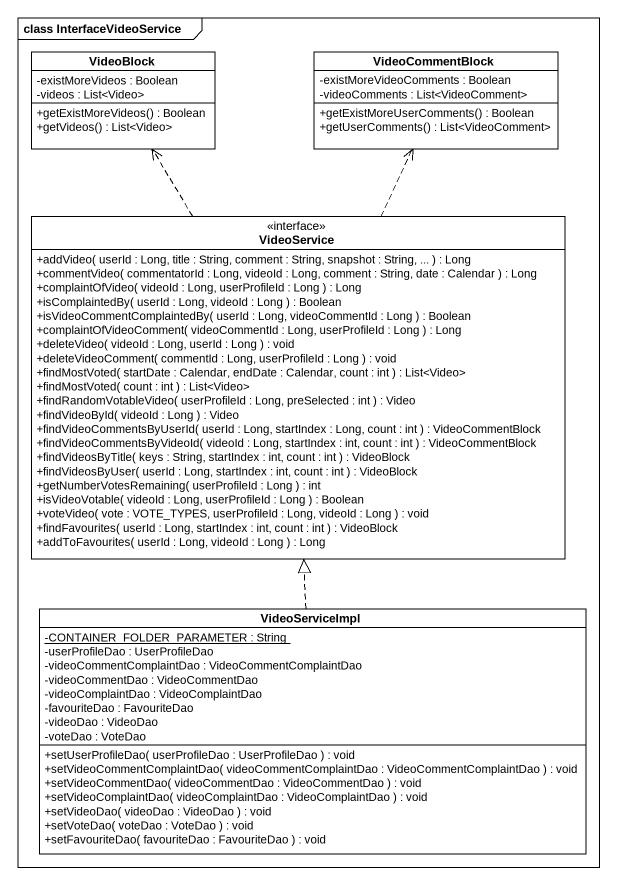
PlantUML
@startuml
mainframe class InterfaceVideoService
hide circle
hide empty members
skinparam classAttributeIconSize 0
class VideoBlock {
  -existMoreVideos : Boolean
  -videos : List<Video>
  +getExistMoreVideos() : Boolean
  +getVideos() : List<Video>
}
class VideoCommentBlock {
  -existMoreVideoComments : Boolean
  -videoComments : List<VideoComment>
  +getExistMoreUserComments() : Boolean
  +getUserComments() : List<VideoComment>
}
interface VideoService {
  +addVideo( userId : Long, title : String, comment : String, snapshot : String, ... ) : Long
  +commentVideo( commentatorId : Long, videoId : Long, comment : String, date : Calendar ) : Long
  +complaintOfVideo( videoId : Long, userProfileId : Long ) : Long
  +isComplaintedBy( userId : Long, videoId : Long ) : Boolean
  +isVideoCommentComplaintedBy( userId : Long, videoCommentId : Long ) : Boolean
  +complaintOfVideoComment( videoCommentId : Long, userProfileId : Long ) : Long
  +deleteVideo( videoId : Long, userId : Long ) : void
  +deleteVideoComment( commentId : Long, userProfileId : Long ) : void
  +findMostVoted( startDate : Calendar, endDate : Calendar, count : int ) : List<Video>
  +findMostVoted( count : int ) : List<Video>
  +findRandomVotableVideo( userProfileId : Long, preSelected : int ) : Video
  +findVideoById( videoId : Long ) : Video
  +findVideoCommentsByUserId( userId : Long, startIndex : Long, count : int ) : VideoCommentBlock
  +findVideoCommentsByVideoId( videoId : Long, startIndex : int, count : int ) : VideoCommentBlock
  +findVideosByTitle( keys : String, startIndex : int, count : int ) : VideoBlock
  +findVideosByUser( userId : Long, startIndex : int, count : int ) : VideoBlock
  +getNumberVotesRemaining( userProfileId : Long ) : int
  +isVideoVotable( videoId : Long, userProfileId : Long ) : Boolean
  +voteVideo( vote : VOTE_TYPES, userProfileId : Long, videoId : Long ) : void
  +findFavourites( userId : Long, startIndex : int, count : int ) : VideoBlock
  +addToFavourites( userId : Long, videoId : Long ) : Long
}
class VideoServiceImpl {
  {static} -CONTAINER_FOLDER_PARAMETER : String
  -userProfileDao : UserProfileDao
  -videoCommentComplaintDao : VideoCommentComplaintDao
  -videoCommentDao : VideoCommentDao
  -videoComplaintDao : VideoComplaintDao
  -favouriteDao : FavouriteDao
  -videoDao : VideoDao
  -voteDao : VoteDao
  +setUserProfileDao( userProfileDao : UserProfileDao ) : void
  +setVideoCommentComplaintDao( videoCommentComplaintDao : VideoCommentComplaintDao ) : void
  +setVideoCommentDao( videoCommentDao : VideoCommentDao ) : void
  +setVideoComplaintDao( videoComplaintDao : VideoComplaintDao ) : void
  +setVideoDao( videoDao : VideoDao ) : void
  +setVoteDao( voteDao : VoteDao ) : void
  +setFavouriteDao( favouriteDao : FavouriteDao ) : void
}
VideoService .up.> VideoBlock
VideoService .up.> VideoCommentBlock
VideoServiceImpl .up.|> VideoService
@enduml
